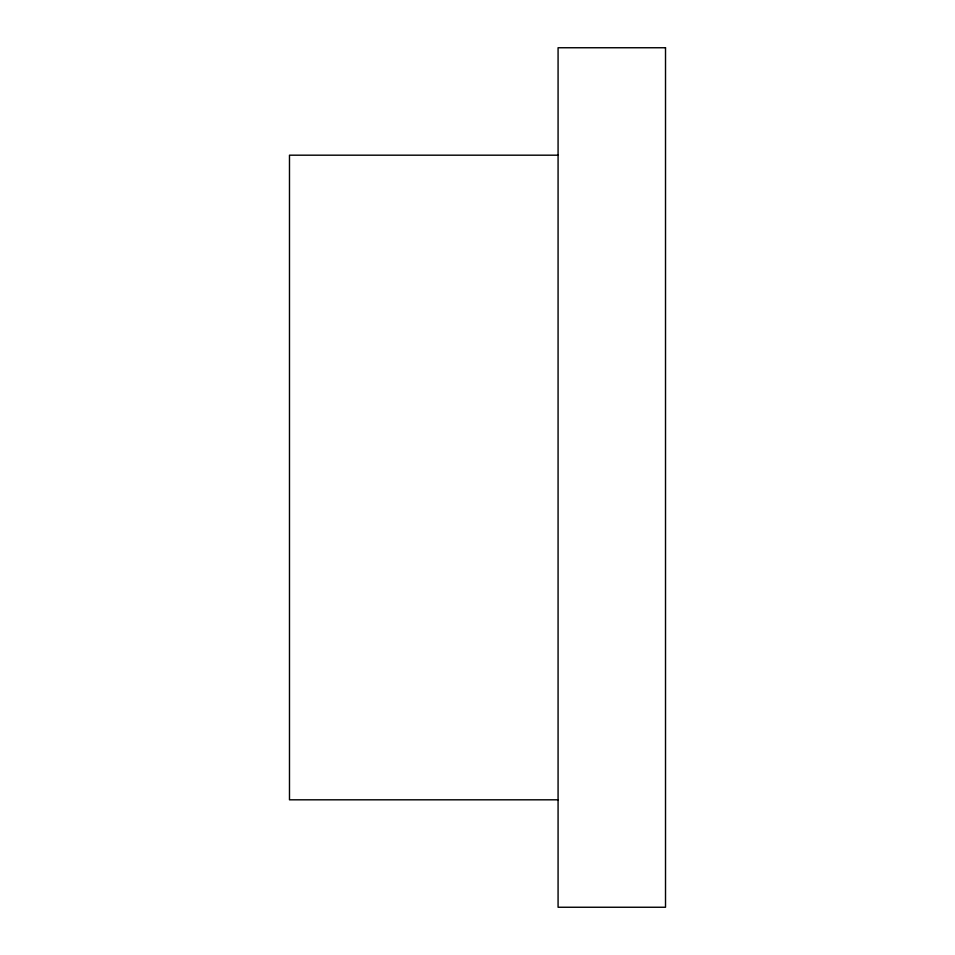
<?xml version="1.0" encoding="UTF-8"?>
<svg xmlns="http://www.w3.org/2000/svg" width="955" height="955" viewBox="0 0 955 955"><rect width="100%" height="100%" fill="white"/><g stroke="black" fill="none" stroke-linecap="round" stroke-linejoin="round"><path stroke-width="1.43" d="M558.078 155.188L289.484 155.188L289.484 799.813L558.078 799.813M665.516 47.75L558.078 47.75L558.078 907.25L665.516 907.25L665.516 47.75"/></g></svg>
